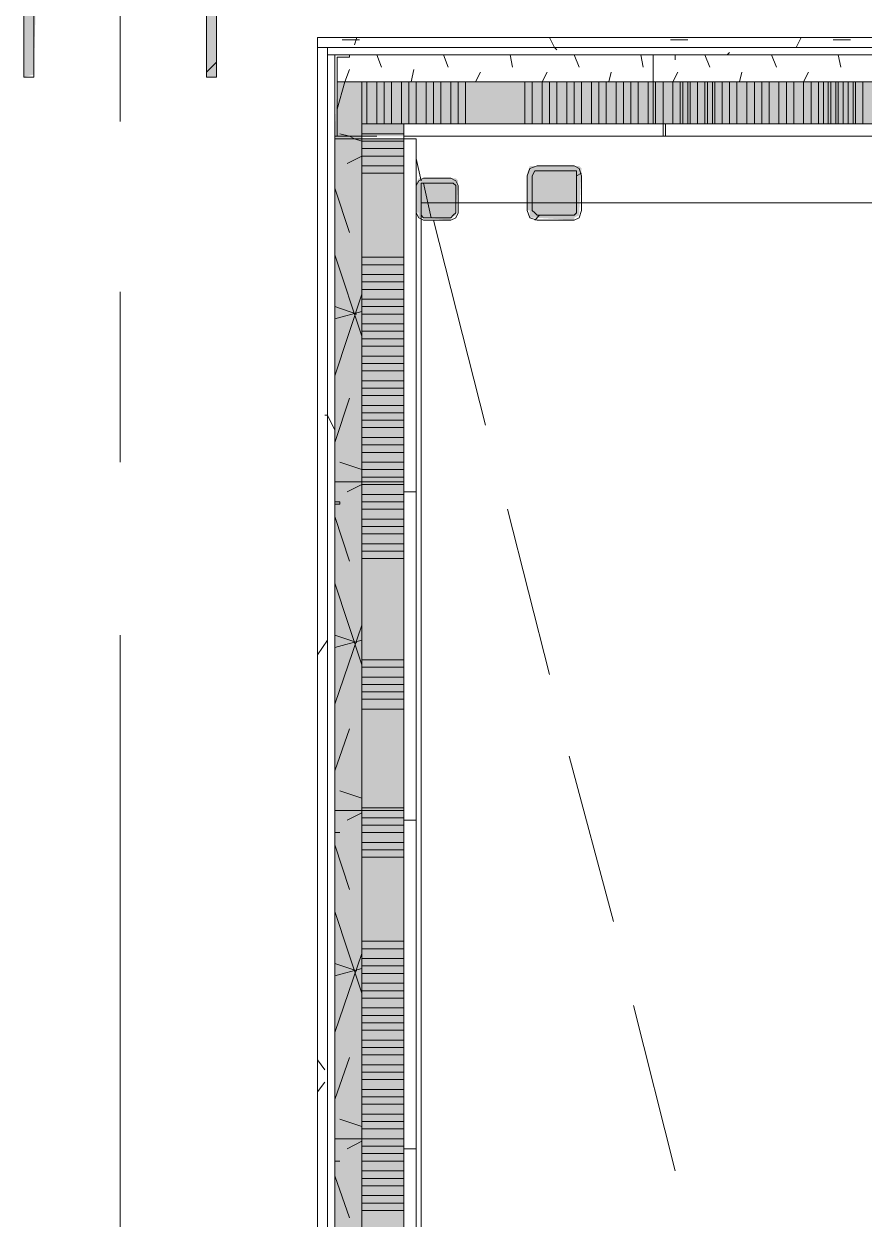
# Model space of a CAD drawing. Header units: metres. Extents: x -2 to 237, y -8 to 52.
# Drawn here: x 35.026 to 36.587, y 31.34 to 33.558 of the extents above; entities that cross this region are included whole.
import ezdxf

# ---------------------------------------------------------------- set-up
doc = ezdxf.new("R2010")
doc.units = ezdxf.units.M
doc.layers.add('PDF3_Geometry', color=7, linetype='Continuous', lineweight=0, true_color=0xaaaaaa)
doc.layers.add('PDF3_Solid Fills', color=7, linetype='Continuous', lineweight=0, true_color=0xffffff)

msp = doc.modelspace()

# ---------------------------------------------------------------- hatches: boundary and pattern name
at = {"layer": 'PDF3_Solid Fills', "lineweight": 0, "transparency": 33554559}
for points in [[(35.0447, 33.6795), (35.0447, 33.8262), (35.0264, 33.8262), (35.0264, 33.4596), (35.0266, 33.4596), (35.0447, 33.4641), (35.0493, 33.6245), (35.063, 33.6383), (35.3518, 33.6383), (35.3609, 33.6291), (35.3609, 33.6199), (35.3655, 33.6199), (35.3655, 33.4596), (35.3839, 33.4596), (35.3839, 33.8262), (35.3655, 33.8262), (35.3609, 33.6703), (35.3563, 33.6612), (35.3518, 33.6566), (35.3335, 33.6521), (35.0813, 33.6475), (35.0813, 33.6521), (35.063, 33.6566), (35.0539, 33.6658), (35.0493, 33.6658), (35.0493, 33.6795)], [(35.6085, 24.6411), (35.6543, 24.6365), (35.6543, 33.4504), (35.6085, 33.4504), (35.6039, 33.3495), (35.6039, 24.6411)], [(35.6085, 24.6411), (35.6543, 24.6365), (35.6543, 33.4504), (35.6085, 33.4504), (35.6039, 33.3495), (35.6039, 24.6411)], [(36.0622, 33.2899), (36.0576, 33.2945), (35.9659, 33.2945), (35.9613, 33.2808), (35.9613, 33.212), (35.9659, 33.212), (35.9659, 33.1983), (35.9797, 33.1983), (36.0485, 33.1937), (36.0485, 33.1983), (36.0576, 33.2029)], [(35.7689, 33.1983), (35.819, 33.1937), (35.8193, 33.1937), (35.8193, 33.1983), (35.8285, 33.2029), (35.833, 33.2668), (35.833, 33.2671), (35.8285, 33.2716), (35.7597, 33.2716), (35.7551, 33.2625), (35.7551, 33.2075), (35.7597, 33.2075), (35.7597, 33.1983)]]:
    msp.add_hatch(color=256, dxfattribs=at).paths.add_polyline_path(points)
h = msp.add_hatch(color=256, dxfattribs=at)
h.paths.add_polyline_path([(38.0239, 33.3725), (38.0239, 33.4504), (35.6543, 33.4504), (35.6543, 33.3725)])
h.paths.add_polyline_path([(38.0285, 33.4504), (38.0285, 33.3725), (38.0514, 33.3725), (38.0514, 33.4504)])
h = msp.add_hatch(color=256, dxfattribs=at)
h.paths.add_polyline_path([(38.0239, 33.3725), (38.0239, 33.4504), (35.6543, 33.4504), (35.6543, 33.3725)])
h.paths.add_polyline_path([(38.0285, 33.4504), (38.0285, 33.3725), (38.0514, 33.3725), (38.0514, 33.4504)])
h = msp.add_hatch(color=256, dxfattribs=at)
h.paths.add_polyline_path([(35.6543, 33.3495), (35.7322, 33.3495), (35.7322, 33.3725), (35.6543, 33.3725)])
h.paths.add_polyline_path([(35.7322, 33.3449), (35.6543, 33.3449), (35.6543, 24.7098), (35.7322, 24.7098)])

# ---------------------------------------------------------------- linework, layer by layer
at = {"layer": 'PDF3_Geometry', "lineweight": 0}
for points in [[(35.2051, 34.6467), (35.2051, 33.377)], [(35.1043, 34.005), (38.0239, 34.005), (38.0239, 33.5329), (35.5718, 33.5329), (35.5718, 33.5145), (35.5718, 33.3495), (35.5718, 24.7374), (35.5718, 24.5678), (35.5718, 24.554), (38.0239, 24.554), (38.0239, 24.1736)], [(38.0514, 24.5861), (38.0239, 24.5861), (38.0239, 24.5678), (38.0239, 24.554), (38.0239, 24.5678), (35.5901, 24.5678), (35.5901, 24.5861), (35.5901, 24.7374), (35.5901, 33.3495), (35.5901, 33.5007), (35.5901, 33.5145), (38.0239, 33.5145), (38.0239, 33.5329)], [(38.0239, 24.5678), (38.0239, 24.5861), (35.6039, 24.5861), (35.6039, 24.6365), (35.6039, 24.7374), (35.6039, 33.3495), (35.6039, 33.4504), (35.6039, 33.5007), (38.0239, 33.5007), (38.0239, 33.5145)], [(35.6039, 24.6365), (35.6039, 33.4504), (35.6039, 33.5007), (38.0514, 33.5007), (38.0514, 33.4504), (38.0239, 33.4504), (37.4143, 33.4504), (36.8047, 33.4504), (36.1951, 33.4504), (35.6085, 33.4504), (35.6543, 33.4504), (35.6543, 33.3495), (35.6543, 33.3449), (35.6543, 32.7079), (35.6543, 32.0983), (35.6543, 31.4887), (35.6543, 30.8791), (35.6543, 30.2695), (35.6543, 29.6599), (35.6543, 29.0504), (35.6543, 28.4407)], [(35.6543, 28.4407), (35.6543, 29.0504), (35.6543, 29.6599), (35.6543, 30.2695), (35.6543, 30.8791), (35.6543, 31.4887), (35.6543, 32.0983), (35.6543, 32.7079), (35.6543, 33.3449), (35.6543, 33.3495), (35.6543, 33.3725), (35.6543, 33.4504), (36.1951, 33.4504), (36.8047, 33.4504), (37.4143, 33.4504), (38.0239, 33.4504), (38.0514, 33.4504), (38.0514, 33.5007), (38.0239, 33.5007)], [(35.3655, 33.4687), (35.3839, 33.4871)], [(38.0285, 33.3725), (38.0514, 33.3725), (38.0514, 33.4504), (38.0239, 33.4504), (37.4143, 33.4504), (36.8047, 33.4504), (36.1951, 33.4504), (35.6543, 33.4504), (35.6543, 33.3725), (38.0239, 33.3725)], [(35.7322, 32.6895), (35.7322, 33.3449), (35.7322, 33.3725), (35.6543, 33.3725), (35.6543, 33.3495), (35.6543, 33.3449), (35.6543, 32.7079), (35.6543, 32.0983), (35.6543, 31.4887), (35.6543, 30.8791), (35.6543, 30.2695), (35.6543, 29.6599), (35.6543, 29.0504), (35.6543, 28.4407), (35.6543, 27.8312)], [(38.0239, 24.7374), (38.0239, 33.3495), (38.0239, 33.3725), (35.7322, 33.3725), (35.7322, 33.3495), (37.9505, 33.3495)], [(35.7551, 33.3495), (35.7322, 33.3495), (35.7322, 33.3725), (38.0239, 33.3725), (38.0239, 33.3495)], [(35.7551, 33.3495), (37.9505, 33.3495)], [(35.7551, 33.3083), (35.7643, 33.267)], [(36.0531, 33.2762), (36.0622, 33.2808)], [(35.7551, 24.8152), (35.7551, 33.267)], [(35.7551, 24.8152), (35.7551, 33.267)], [(35.7689, 33.2625), (35.7826, 33.1983)], [(35.7872, 33.1937), (35.8835, 32.8133)], [(35.9751, 33.1937), (35.9843, 33.2029)], [(35.2051, 33.0608), (35.2051, 32.7445)], [(35.7322, 32.08), (35.7322, 32.6849)], [(35.9247, 32.6575), (36.0026, 32.3504)], [(35.2051, 32.4237), (35.2051, 31.1541)], [(36.0393, 32.1991), (36.1218, 31.892)], [(35.7322, 31.4703), (35.7322, 32.0754)], [(36.1585, 31.7362), (36.2363, 31.4291)], [(35.7322, 30.8608), (35.7322, 31.4657)]]:
    msp.add_lwpolyline(points, dxfattribs=at)
for points in [[(35.3839, 33.4595), (35.3839, 33.8262), (35.3655, 33.8262), (35.3655, 33.6795), (35.3609, 33.6658), (35.3518, 33.6521), (35.3335, 33.6475), (35.0813, 33.6475), (35.063, 33.6521), (35.0493, 33.6658), (35.0447, 33.6795), (35.0447, 33.8262), (35.0264, 33.8262), (35.0264, 33.4595), (35.0447, 33.4595), (35.0447, 33.6016), (35.0493, 33.6199), (35.063, 33.6337), (35.0813, 33.6383), (35.3335, 33.6383), (35.3518, 33.6337), (35.3609, 33.6199), (35.3655, 33.6016), (35.3655, 33.4595)], [(35.5718, 33.5145), (38.0239, 33.5145), (38.0239, 33.5329), (35.5718, 33.5329)], [(35.5901, 24.5678), (35.5901, 33.5145), (35.5718, 33.5145), (35.5718, 24.5678)], [(38.0239, 33.5145), (35.5901, 33.5145), (35.5901, 33.5007), (38.0239, 33.5007)], [(35.5901, 33.5007), (35.5901, 24.5861), (35.6039, 24.5861), (35.6039, 33.5007)], [(35.6313, 33.5007), (35.6313, 33.4962), (35.6085, 33.4962), (35.6085, 33.3495), (35.6817, 33.3495), (35.6039, 33.3495), (35.6039, 33.5007)], [(36.2181, 33.3725), (36.2181, 33.3495), (36.2135, 33.3495), (36.1951, 33.3495), (36.2363, 33.3495), (36.2318, 33.3495), (36.2363, 33.3495), (36.1951, 33.3495), (36.2135, 33.3495), (36.2135, 33.3725), (36.1951, 33.3725), (36.1951, 33.4962), (36.1951, 33.5007), (36.2363, 33.5007), (36.2363, 33.4962), (36.2363, 33.4916), (36.2363, 33.4962), (36.2363, 33.5007), (36.1951, 33.5007), (36.1951, 33.4962), (36.1951, 33.3725), (36.2363, 33.3725)], [(35.6039, 33.3449), (35.6039, 33.322), (35.6039, 33.3449), (35.7551, 33.3449), (35.7551, 33.267), (35.7551, 33.3449)], [(35.7322, 32.6895), (35.7322, 33.3449)], [(35.9613, 33.212), (35.9659, 33.1983), (35.9797, 33.1937), (36.0485, 33.1937), (36.0576, 33.1983), (36.0622, 33.212), (36.0622, 33.2762), (36.0576, 33.2899), (36.0485, 33.2945), (35.9797, 33.2945), (35.9659, 33.2899), (35.9613, 33.2762)], [(36.0485, 33.2029), (35.9797, 33.2029), (35.9751, 33.2075), (35.9705, 33.212), (35.9705, 33.2762), (35.9751, 33.2854), (35.9797, 33.2854), (36.0485, 33.2854), (36.0531, 33.2854), (36.0531, 33.2762), (36.0531, 33.212), (36.0531, 33.2075)], [(35.7551, 33.2075), (35.7597, 33.1983), (35.7689, 33.1937), (35.8193, 33.1937), (35.8285, 33.1983), (35.833, 33.2075), (35.833, 33.2579), (35.8285, 33.267), (35.8193, 33.2716), (35.7689, 33.2716), (35.7597, 33.267), (35.7551, 33.2579)], [(35.8193, 33.1983), (35.7689, 33.1983), (35.7643, 33.2029), (35.7643, 33.2075), (35.7643, 33.2579), (35.7643, 33.2625), (35.7689, 33.2625), (35.8193, 33.2625), (35.8239, 33.2625), (35.8285, 33.2579), (35.8285, 33.2075), (35.8239, 33.2029)], [(37.9551, 33.2257), (37.9551, 30.5262), (35.7643, 30.5262), (35.7643, 33.2257), (37.9551, 33.2257), (37.9551, 30.5262), (35.7643, 30.5262), (35.7643, 33.2257)], [(35.7322, 32.6666), (35.7322, 32.6895), (35.7551, 32.6895), (35.7551, 32.7079), (35.7551, 32.6712), (35.7551, 32.6757), (35.7551, 32.6712), (35.7551, 32.6666), (35.7551, 32.6712), (35.7551, 32.7079), (35.7551, 32.6895), (35.7322, 32.6895), (35.7322, 32.7079), (35.6039, 32.7079), (35.6039, 32.6712), (35.6039, 32.6666), (35.613, 32.6666), (35.613, 32.6712), (35.6039, 32.6712), (35.6039, 32.7079), (35.7322, 32.7079)], [(35.7322, 32.08), (35.7322, 32.6849)], [(35.7322, 32.057), (35.7322, 32.08), (35.7551, 32.08), (35.7551, 32.0983), (35.7551, 32.0616), (35.7551, 32.057), (35.7551, 32.0616), (35.7551, 32.0662), (35.7551, 32.0616), (35.7551, 32.057), (35.7551, 32.0616), (35.7551, 32.0983), (35.7551, 32.08), (35.7322, 32.08), (35.7322, 32.0983), (35.6039, 32.0983), (35.6039, 32.0616), (35.6039, 32.057), (35.613, 32.057), (35.6039, 32.057), (35.6039, 32.0616), (35.6039, 32.0983), (35.7322, 32.0983)], [(35.7322, 31.4703), (35.7322, 32.0754)], [(35.7322, 31.4474), (35.7322, 31.4703), (35.7551, 31.4703), (35.7551, 31.4887), (35.7551, 31.4474), (35.7551, 31.4566), (35.7551, 31.4474), (35.7551, 31.4887), (35.7551, 31.4703), (35.7322, 31.4703), (35.7322, 31.4887), (35.6039, 31.4887), (35.6039, 31.452), (35.6039, 31.4474), (35.613, 31.4474), (35.6039, 31.4474), (35.6039, 31.452), (35.6039, 31.4887), (35.7322, 31.4887)], [(35.7322, 30.8608), (35.7322, 31.4657)]]:
    msp.add_lwpolyline(points, close=True, dxfattribs=at)
at = {"layer": 'PDF3_Geometry', "color": 254, "lineweight": 0, "true_color": 0xeaeaea}
for points in [[(35.6176, 33.5283), (35.6497, 33.5283)], [(36.2272, 33.5283), (36.2593, 33.5283)], [(36.5297, 33.5283), (36.5618, 33.5283)], [(35.6635, 33.4504), (35.6635, 33.3725)], [(35.6817, 33.4504), (35.6817, 33.3725)], [(35.6955, 33.4504), (35.6955, 33.3725)], [(35.7093, 33.4504), (35.7093, 33.3725)], [(35.7276, 33.4504), (35.7276, 33.3725)], [(35.7414, 33.4504), (35.7414, 33.3725)], [(35.8193, 33.3725), (35.8193, 33.4504)], [(35.833, 33.3725), (35.833, 33.4504)], [(35.8468, 33.3725), (35.8468, 33.4504)], [(35.9567, 33.4504), (35.9567, 33.3725)], [(35.9705, 33.4504), (35.9705, 33.3725)], [(35.9889, 33.4504), (35.9889, 33.3725)], [(36.0622, 33.3725), (36.0622, 33.4504)], [(36.0805, 33.3725), (36.0805, 33.4504)], [(36.0943, 33.3725), (36.0943, 33.4504)], [(36.1081, 33.3725), (36.1081, 33.4504)], [(36.1264, 33.3725), (36.1264, 33.4504)], [(36.1401, 33.3725), (36.1401, 33.4504)], [(36.1539, 33.3725), (36.1539, 33.4504)], [(36.1676, 33.3725), (36.1676, 33.4504)], [(36.1859, 33.3725), (36.1859, 33.4504)], [(36.1997, 33.3725), (36.1997, 33.4504)], [(36.2135, 33.3725), (36.2135, 33.4504)], [(36.2455, 33.3725), (36.2455, 33.4504)], [(36.2501, 33.4504), (36.2501, 33.3725)], [(36.2593, 33.3725), (36.2593, 33.4504)], [(36.2639, 33.4504), (36.2639, 33.3725)], [(36.2776, 33.3725), (36.2776, 33.4504)], [(36.2914, 33.3725), (36.2914, 33.4504)], [(36.296, 33.4504), (36.296, 33.3725)], [(36.3051, 33.3725), (36.3051, 33.4504)], [(36.3097, 33.4504), (36.3097, 33.3725)], [(36.3372, 33.3725), (36.3372, 33.4504)], [(36.3509, 33.3725), (36.3509, 33.4504)], [(36.3693, 33.3725), (36.3693, 33.4504)], [(36.3831, 33.3725), (36.3831, 33.4504)], [(36.3968, 33.3725), (36.3968, 33.4504)], [(36.4105, 33.3725), (36.4105, 33.4504)], [(36.4289, 33.3725), (36.4289, 33.4504)], [(36.4426, 33.3725), (36.4426, 33.4504)], [(36.4563, 33.3725), (36.4563, 33.4504)], [(36.4747, 33.3725), (36.4747, 33.4504)], [(36.4885, 33.3725), (36.4885, 33.4504)], [(36.5022, 33.3725), (36.5022, 33.4504)], [(36.5113, 33.4504), (36.5113, 33.3725)], [(36.5205, 33.3725), (36.5205, 33.4504)], [(36.5251, 33.4504), (36.5251, 33.3725)], [(36.5343, 33.3725), (36.5343, 33.4504)], [(36.5389, 33.4504), (36.5389, 33.3725)], [(36.5481, 33.3725), (36.5481, 33.4504)], [(36.5572, 33.4504), (36.5572, 33.3725)], [(36.5664, 33.3725), (36.5664, 33.4504)], [(36.571, 33.4504), (36.571, 33.3725)], [(36.5847, 33.4504), (36.5847, 33.3725)], [(35.6543, 33.3725), (35.7322, 33.3725)], [(35.6543, 33.3541), (35.7322, 33.3541)], [(35.6543, 33.3403), (35.7322, 33.3403)], [(35.6543, 33.3266), (35.7322, 33.3266)], [(35.6543, 33.3129), (35.7322, 33.3129)], [(35.6543, 33.2945), (35.7322, 33.2945)], [(35.6543, 33.2808), (35.7322, 33.2808)], [(35.6543, 33.1249), (35.7322, 33.1249)], [(35.6543, 33.1112), (35.7322, 33.1112)], [(35.6543, 33.0929), (35.7322, 33.0929)], [(35.6543, 33.0791), (35.7322, 33.0791)], [(35.6543, 33.0653), (35.7322, 33.0653)], [(35.6543, 33.047), (35.7322, 33.047)], [(35.6543, 33.0333), (35.7322, 33.0333)], [(35.6543, 33.0195), (35.7322, 33.0195)], [(35.6543, 33.0012), (35.7322, 33.0012)], [(35.6543, 32.9875), (35.7322, 32.9875)], [(35.6543, 32.9737), (35.7322, 32.9737)], [(35.6543, 32.9599), (35.7322, 32.9599)], [(35.6543, 32.9416), (35.7322, 32.9416)], [(35.6543, 32.9279), (35.7322, 32.9279)], [(35.6543, 32.9141), (35.7322, 32.9141)], [(35.6543, 32.8958), (35.7322, 32.8958)], [(35.6543, 32.882), (35.7322, 32.882)], [(35.6543, 32.8683), (35.7322, 32.8683)], [(35.6543, 32.8362), (35.7322, 32.8362)], [(35.6543, 32.8225), (35.7322, 32.8225)], [(35.6543, 32.8087), (35.7322, 32.8087)], [(35.6543, 32.7903), (35.7322, 32.7903)], [(35.6543, 32.7766), (35.7322, 32.7766)], [(35.6543, 32.7629), (35.7322, 32.7629)], [(35.6543, 32.7445), (35.7322, 32.7445)], [(35.6543, 32.7308), (35.7322, 32.7308)], [(35.6543, 32.717), (35.7322, 32.717)], [(35.6543, 32.7033), (35.7322, 32.7033)], [(35.6543, 32.6849), (35.7322, 32.6849)], [(35.6543, 32.6712), (35.7322, 32.6712)], [(35.6543, 32.6575), (35.7322, 32.6575)], [(35.6543, 32.6391), (35.7322, 32.6391)], [(35.6543, 32.6254), (35.7322, 32.6254)], [(35.6543, 32.6116), (35.7322, 32.6116)], [(35.6543, 32.5933), (35.7322, 32.5933)], [(35.6543, 32.5795), (35.7322, 32.5795)], [(35.6543, 32.5657), (35.7322, 32.5657)], [(35.6543, 32.3779), (35.7322, 32.3779)], [(35.6543, 32.3641), (35.7322, 32.3641)], [(35.6543, 32.3458), (35.7322, 32.3458)], [(35.6543, 32.332), (35.7322, 32.332)], [(35.6543, 32.3183), (35.7322, 32.3183)], [(35.6543, 32.3045), (35.7322, 32.3045)], [(35.6543, 32.2862), (35.7322, 32.2862)], [(35.6543, 32.1029), (35.7322, 32.1029)], [(35.6543, 32.0845), (35.7322, 32.0845)], [(35.6543, 32.0708), (35.7322, 32.0708)], [(35.6543, 32.057), (35.7322, 32.057)], [(35.6543, 32.0387), (35.7322, 32.0387)], [(35.6543, 32.0249), (35.7322, 32.0249)], [(35.6543, 32.0112), (35.7322, 32.0112)], [(35.6543, 31.8553), (35.7322, 31.8553)], [(35.6543, 31.8416), (35.7322, 31.8416)], [(35.6543, 31.8233), (35.7322, 31.8233)], [(35.6543, 31.8095), (35.7322, 31.8095)], [(35.6543, 31.7958), (35.7322, 31.7958)], [(35.6543, 31.7774), (35.7322, 31.7774)], [(35.6543, 31.7637), (35.7322, 31.7637)], [(35.6543, 31.7499), (35.7322, 31.7499)], [(35.6543, 31.7316), (35.7322, 31.7316)], [(35.6543, 31.7179), (35.7322, 31.7179)], [(35.6543, 31.7041), (35.7322, 31.7041)], [(35.6543, 31.6903), (35.7322, 31.6903)], [(35.6543, 31.672), (35.7322, 31.672)], [(35.6543, 31.6583), (35.7322, 31.6583)], [(35.6543, 31.6445), (35.7322, 31.6445)], [(35.6543, 31.6262), (35.7322, 31.6262)], [(35.6543, 31.6124), (35.7322, 31.6124)], [(35.6543, 31.5987), (35.7322, 31.5987)], [(35.6543, 31.5666), (35.7322, 31.5666)], [(35.6543, 31.5529), (35.7322, 31.5529)], [(35.6543, 31.5345), (35.7322, 31.5345)], [(35.6543, 31.5208), (35.7322, 31.5208)], [(35.6543, 31.507), (35.7322, 31.507)], [(35.6543, 31.4887), (35.7322, 31.4887)], [(35.6543, 31.4749), (35.7322, 31.4749)], [(35.6543, 31.4612), (35.7322, 31.4612)], [(35.6543, 31.4474), (35.7322, 31.4474)], [(35.6543, 31.4291), (35.7322, 31.4291)], [(35.6543, 31.4153), (35.7322, 31.4153)], [(35.6543, 31.4016), (35.7322, 31.4016)], [(35.6543, 31.3833), (35.7322, 31.3833)], [(35.6543, 31.3695), (35.7322, 31.3695)], [(35.6543, 31.3558), (35.7322, 31.3558)]]:
    msp.add_lwpolyline(points, dxfattribs=at)
for points in [[(35.6405, 33.5191), (35.6451, 33.5329)], [(36.0026, 33.5329), (36.0118, 33.5145), (36.0164, 33.5099), (36.0118, 33.5145)], [(36.4609, 33.5145), (36.4701, 33.5329), (36.4609, 33.5145), (36.4563, 33.5145)], [(36.3326, 33.5007), (36.3372, 33.5053)], [(35.7551, 33.4504), (35.7551, 33.3725)], [(35.7735, 33.4504), (35.7735, 33.3725)], [(35.7872, 33.4504), (35.7872, 33.3725)], [(35.8009, 33.4504), (35.8009, 33.3725)], [(36.0026, 33.4504), (36.0026, 33.3725)], [(36.0164, 33.4504), (36.0164, 33.3725)], [(36.0347, 33.4504), (36.0347, 33.3725)], [(36.0485, 33.4504), (36.0485, 33.3725)], [(36.2318, 33.4504), (36.2318, 33.3725)], [(36.2776, 33.4504), (36.2776, 33.3725)], [(36.3235, 33.4504), (36.3235, 33.3725)], [(35.7322, 32.8499), (35.6543, 32.8499)], [(35.5855, 32.8316), (35.5901, 32.8316), (35.6039, 32.8041), (35.5901, 32.8316)], [(35.5718, 32.387), (35.5901, 32.4145)], [(35.5718, 31.6354), (35.5855, 31.617)], [(35.5718, 31.5757), (35.5855, 31.5941)], [(35.7322, 31.5803), (35.6543, 31.5803)]]:
    msp.add_lwpolyline(points, close=True, dxfattribs=at)
at = {"layer": 'PDF3_Geometry', "color": 254, "lineweight": 0, "true_color": 0xdddddd}
for points in [[(35.6817, 33.5007), (35.6909, 33.4779)], [(35.8055, 33.5007), (35.8147, 33.4779)], [(35.9293, 33.5007), (35.9339, 33.4779)], [(36.0485, 33.5007), (36.0576, 33.4779)], [(36.1722, 33.5007), (36.1768, 33.4779)], [(36.2914, 33.5007), (36.3005, 33.4779)], [(36.4151, 33.5007), (36.4243, 33.4779)], [(36.5389, 33.5007), (36.5435, 33.4779)], [(35.6313, 33.4733), (35.6222, 33.4504), (35.6085, 33.3999), (35.6222, 33.4504)], [(35.7505, 33.4733), (35.746, 33.4504)], [(35.8743, 33.4687), (35.8651, 33.4504)], [(35.9981, 33.4687), (35.9889, 33.4504)], [(36.1172, 33.4687), (36.1126, 33.4504)], [(36.2409, 33.4687), (36.2318, 33.4504)], [(36.3601, 33.4687), (36.3555, 33.4504)], [(36.4839, 33.4687), (36.4747, 33.4504)], [(35.6039, 33.3999), (35.6039, 33.3907)], [(35.613, 33.3541), (35.6313, 33.3495), (35.6405, 33.3449), (35.6543, 33.3403), (35.6405, 33.3449), (35.6313, 33.3495)], [(35.6543, 33.3129), (35.6268, 33.2991)], [(35.6039, 33.2533), (35.6313, 33.1708)], [(35.6039, 33.1295), (35.6543, 32.9783)], [(35.6543, 33.0562), (35.6039, 32.905)], [(35.6039, 33.0333), (35.6451, 33.0195)], [(35.6543, 33.0241), (35.6039, 33.0104)], [(35.6313, 32.8637), (35.6039, 32.7812)], [(35.613, 32.7445), (35.6543, 32.7308)], [(35.6543, 32.7033), (35.6268, 32.6895)], [(35.6039, 32.6437), (35.6313, 32.5612)], [(35.6039, 32.5199), (35.6543, 32.3687)], [(35.6543, 32.442), (35.6039, 32.2953)], [(35.6039, 32.4237), (35.6451, 32.4099)], [(35.6543, 32.4145), (35.6039, 32.4007)], [(35.6313, 32.2495), (35.6039, 32.1716)], [(35.613, 32.1349), (35.6543, 32.1211)], [(35.6543, 32.0937), (35.6268, 32.08)], [(35.6039, 32.0341), (35.6313, 31.9516)], [(35.6039, 31.9104), (35.6543, 31.7591)], [(35.6543, 31.8324), (35.6039, 31.6858)], [(35.6039, 31.8141), (35.6451, 31.8004)], [(35.6543, 31.805), (35.6039, 31.7912)], [(35.6313, 31.6399), (35.6039, 31.562)], [(35.613, 31.5254), (35.6543, 31.5116)], [(35.6543, 31.4841), (35.6268, 31.4703)], [(35.6039, 31.4199), (35.6313, 31.342)]]:
    msp.add_lwpolyline(points, close=True, dxfattribs=at)

doc.saveas('drawing.dxf')
